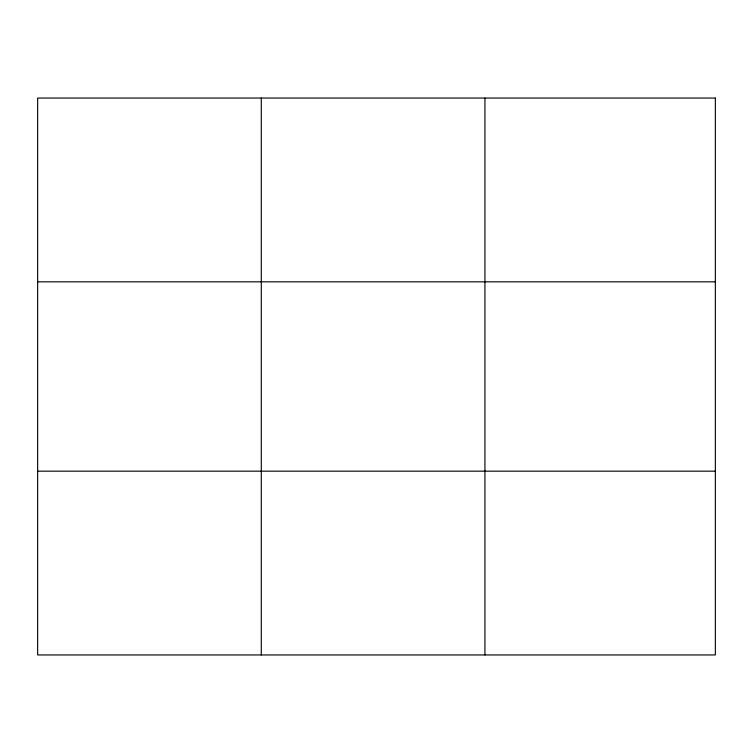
<?xml version="1.0" encoding="UTF-8"?>
<svg xmlns="http://www.w3.org/2000/svg" width="753" height="753" viewBox="0 0 753 753"><rect width="100%" height="100%" fill="white"/><g stroke="black" fill="none" stroke-linecap="round" stroke-linejoin="round"><path stroke-width="1.13" d="M261.291 654.95L261.291 98.05M484.932 654.95L484.932 98.05M37.65 281.829L715.35 281.829M37.65 471.171L715.35 471.171M715.35 98.05L715.35 654.95L37.65 654.95L37.65 98.05L715.35 98.05"/></g></svg>
